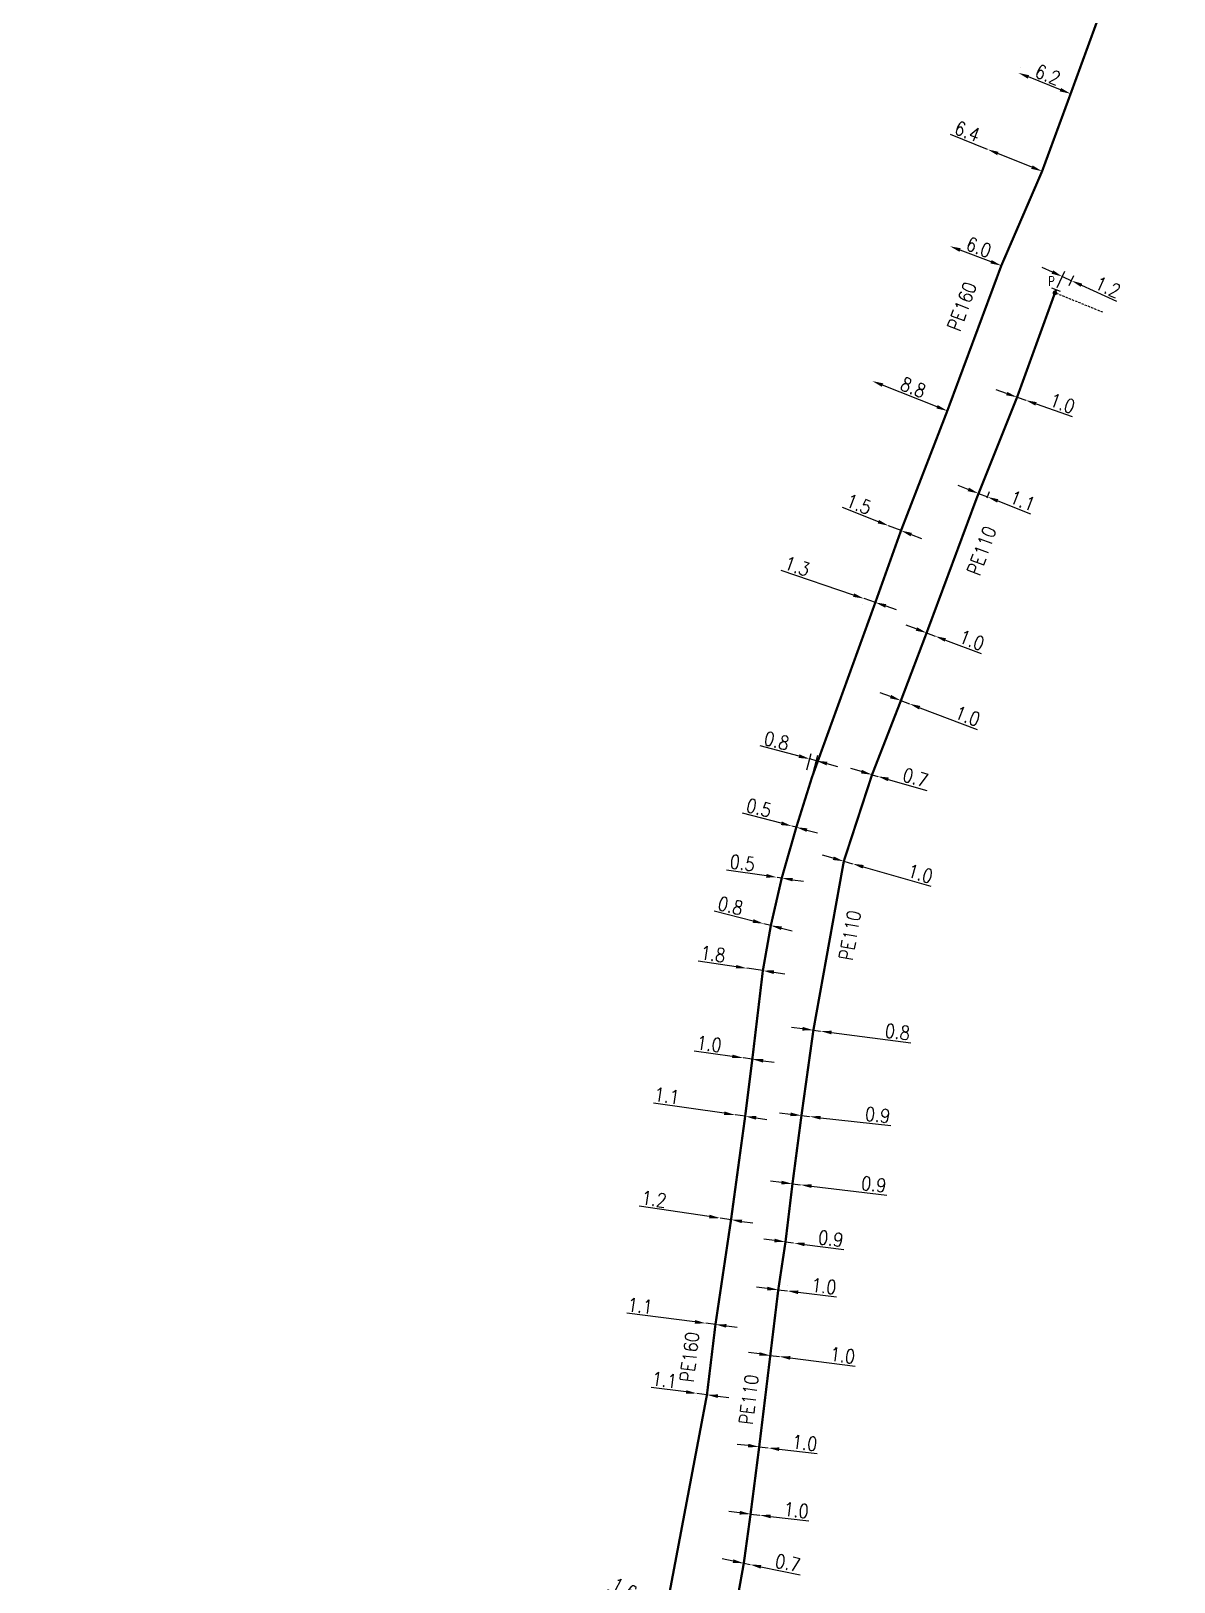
# Model space of a CAD drawing. Header units: millimetres. Extents: x 150994 to 151987, y 125997 to 127005.
# Drawn here: x 151209.6 to 151334.3, y 126667.3 to 126836.5 of the extents above; entities that cross this region are included whole.
import ezdxf
from ezdxf.enums import TextEntityAlignment as Align

# ---------------------------------------------------------------- set-up
doc = ezdxf.new("R2010")
doc.units = ezdxf.units.MM
doc.header["$PDMODE"] = 34
doc.linetypes.add('DASHED', pattern=[0.75, 0.5, -0.25])
doc.linetypes.add('L_100_PE', pattern=[14, 10, -1.5, 1, -1.5])
doc.layers.get('0').update_dxf_attribs({"linetype": 'CONTINUOUS'})
doc.layers.get('Defpoints').update_dxf_attribs({"linetype": 'CONTINUOUS'})
for name, color, linetype in [('L_140', 3, 'CONTINUOUS'), ('L_300', 7, 'CONTINUOUS'), ('L_340', 7, 'CONTINUOUS')]:
    doc.layers.add(name, color=color, linetype=linetype)
doc.styles.add('G_ROMANS', font='ROMANS.SHX', dxfattribs={"width": 0.75})
doc.styles.get("Standard").update_dxf_attribs({"font": 'romans.shx', "width": 0.85})
doc.dimstyles.get("Standard").update_dxf_attribs({"dimtxt": 1.5, "dimasz": 1.2, "dimexe": 0.625, "dimexo": 0.625, "dimgap": 0.25, "dimtad": 1, "dimdec": 1, "dimzin": 0, "dimdsep": 46, "dimtxsty": 'Standard', "dimcen": -0.5, "dimadec": 0, "dimazin": 0, "dimtfac": 1, "dimtdec": 1, "dimtmove": 0, "dimatfit": 3, "dimfxl": 0, "dimtolj": 1, "dimtzin": 0, "dimarcsym": 0})

# ---------------------------------------------------------------- blocks, each defined once
blk = doc.blocks.new('*D753')
at = {"layer": 'Defpoints', "color": 0, "linetype": 'Continuous', "transparency": 16777216}
for p in [(151313.99, 126823.62), (151313.99, 126823.62), (151319.93, 126821.24)]:
    blk.add_point(p, dxfattribs=at)
at = {"layer": 'L_140', "color": 0, "linetype": 'Continuous', "lineweight": -2, "transparency": 16777216}
for p, q in [((151313.99, 126823.62), (151309.93, 126825.24)), ((151318.81, 126821.69), (151315.1, 126823.17))]:
    blk.add_line(p, q, dxfattribs=at)
at = {"layer": 'L_140', "color": 0, "linetype": 'Continuous', "transparency": 16777216}
for points in [[(151315.17, 126823.36), (151315.03, 126822.99), (151313.99, 126823.62)], [(151318.89, 126821.87), (151318.74, 126821.5), (151319.93, 126821.24)]]:
    blk.add_solid(points, dxfattribs=at)
at = {"layer": 'L_140', "color": 0, "linetype": 'Continuous', "transparency": 16777216, "insert": (151311.77, 126825.58), "char_height": 1.5, "attachment_point": 5, "rotation": 338.1921}
blk.add_mtext('\\A1;6.4', dxfattribs=at)
blk = doc.blocks.new('*D754')
at = {"layer": 'Defpoints', "color": 0, "linetype": 'Continuous', "transparency": 16777216}
for p in [(151309.87, 126813.06), (151309.87, 126813.06), (151315.48, 126810.94)]:
    blk.add_point(p, dxfattribs=at)
at = {"layer": 'L_140', "color": 0, "linetype": 'Continuous', "lineweight": -2, "transparency": 16777216}
for p, q in [((151314.36, 126811.36), (151310.99, 126812.64)), ((151315.26, 126810.36), (151315.26, 126810.36))]:
    blk.add_line(p, q, dxfattribs=at)
at = {"layer": 'L_140', "color": 0, "linetype": 'Continuous', "transparency": 16777216}
for points in [[(151311.06, 126812.83), (151310.92, 126812.45), (151309.87, 126813.06)], [(151314.43, 126811.55), (151314.29, 126811.18), (151315.48, 126810.94)]]:
    blk.add_solid(points, dxfattribs=at)
at = {"layer": 'L_140', "color": 0, "linetype": 'Continuous', "transparency": 16777216, "insert": (151313.03, 126812.94), "char_height": 1.5, "attachment_point": 5, "rotation": 339.2568}
blk.add_mtext('\\A1;6.0', dxfattribs=at)
blk = doc.blocks.new('*D755')
at = {"layer": 'Defpoints', "color": 0, "linetype": 'Continuous', "transparency": 16777216}
for p in [(151301.41, 126798.35), (151301.41, 126798.35), (151309.59, 126795.1)]:
    blk.add_point(p, dxfattribs=at)
at = {"layer": 'L_140', "color": 0, "linetype": 'Continuous', "lineweight": -2, "transparency": 16777216}
blk.add_line((151308.47, 126795.54), (151302.53, 126797.91), dxfattribs=at)
at = {"layer": 'L_140', "color": 0, "linetype": 'Continuous', "transparency": 16777216}
for points in [[(151302.6, 126798.1), (151302.45, 126797.72), (151301.41, 126798.35)], [(151308.55, 126795.73), (151308.4, 126795.36), (151309.59, 126795.1)]]:
    blk.add_solid(points, dxfattribs=at)
at = {"layer": 'L_140', "color": 0, "linetype": 'Continuous', "transparency": 16777216, "insert": (151305.87, 126797.65), "char_height": 1.5, "attachment_point": 5, "rotation": 338.2843}
blk.add_mtext('\\A1;8.8', dxfattribs=at)
blk = doc.blocks.new('*D756')
at = {"layer": 'Defpoints', "color": 0, "linetype": 'Continuous', "transparency": 16777216}
for p in [(151303.19, 126782.57), (151303.19, 126782.57), (151304.54, 126782.04)]:
    blk.add_point(p, dxfattribs=at)
at = {"layer": 'L_140', "color": 0, "linetype": 'Continuous', "lineweight": -2, "transparency": 16777216}
for p, q in [((151302.07, 126783.01), (151298.17, 126784.54)), ((151304.54, 126782.04), (151303.19, 126782.57)), ((151305.66, 126781.61), (151306.77, 126781.17))]:
    blk.add_line(p, q, dxfattribs=at)
at = {"layer": 'L_140', "color": 0, "linetype": 'Continuous', "transparency": 16777216}
for points in [[(151302.14, 126783.2), (151302, 126782.82), (151303.19, 126782.57)], [(151305.73, 126781.79), (151305.58, 126781.42), (151304.54, 126782.04)]]:
    blk.add_solid(points, dxfattribs=at)
at = {"layer": 'L_140', "color": 0, "linetype": 'Continuous', "transparency": 16777216, "insert": (151299.93, 126784.92), "char_height": 1.5, "attachment_point": 5, "rotation": 338.6146}
blk.add_mtext('\\A1;1.5', dxfattribs=at)
blk = doc.blocks.new('*D757')
at = {"layer": 'Defpoints', "color": 0, "linetype": 'Continuous', "transparency": 16777216}
for p in [(151300.51, 126774.62), (151300.51, 126774.62), (151301.74, 126774.2)]:
    blk.add_point(p, dxfattribs=at)
at = {"layer": 'L_140', "color": 0, "linetype": 'Continuous', "lineweight": -2, "transparency": 16777216}
for p, q in [((151299.37, 126775), (151291.47, 126777.67)), ((151300.31, 126774.03), (151300.31, 126774.03)), ((151301.74, 126774.2), (151300.51, 126774.62)), ((151301.54, 126773.61), (151301.54, 126773.61)), ((151302.87, 126773.82), (151304.01, 126773.44))]:
    blk.add_line(p, q, dxfattribs=at)
at = {"layer": 'L_140', "color": 0, "linetype": 'Continuous', "transparency": 16777216}
for points in [[(151299.43, 126775.19), (151299.31, 126774.81), (151300.51, 126774.62)], [(151302.94, 126774.01), (151302.81, 126773.63), (151301.74, 126774.2)]]:
    blk.add_solid(points, dxfattribs=at)
at = {"layer": 'L_140', "color": 0, "linetype": 'Continuous', "transparency": 16777216, "insert": (151293.21, 126778.14), "char_height": 1.5, "attachment_point": 5, "rotation": 341.3379}
blk.add_mtext('\\A1;1.3', dxfattribs=at)
blk = doc.blocks.new('*D758')
at = {"layer": 'Defpoints', "color": 0, "linetype": 'Continuous', "transparency": 16777216}
for p in [(151294.58, 126757.13), (151294.1, 126755.34), (151294.83, 126755.14)]:
    blk.add_point(p, dxfattribs=at)
at = {"layer": 'L_140', "color": 0, "linetype": 'Continuous', "lineweight": -2, "transparency": 16777216}
for p, q in [((151293.42, 126757.43), (151289.19, 126758.55)), ((151294.26, 126755.94), (151294.74, 126757.73)), ((151295.3, 126756.93), (151294.58, 126757.13)), ((151294.99, 126755.75), (151295.46, 126757.54)), ((151296.46, 126756.63), (151297.62, 126756.32))]:
    blk.add_line(p, q, dxfattribs=at)
at = {"layer": 'L_140', "color": 0, "linetype": 'Continuous', "transparency": 16777216}
for points in [[(151293.47, 126757.63), (151293.37, 126757.24), (151294.58, 126757.13)], [(151296.51, 126756.82), (151296.41, 126756.43), (151295.3, 126756.93)]]:
    blk.add_solid(points, dxfattribs=at)
at = {"layer": 'L_140', "color": 0, "linetype": 'Continuous', "transparency": 16777216, "insert": (151290.98, 126759.11), "char_height": 1.5, "attachment_point": 5, "rotation": 345.1531}
blk.add_mtext('\\A1;0.8', dxfattribs=at)
blk = doc.blocks.new('*D759')
at = {"layer": 'Defpoints', "color": 0, "linetype": 'Continuous', "transparency": 16777216}
for p in [(151292.64, 126749.8), (151292.64, 126749.8), (151293.12, 126749.68)]:
    blk.add_point(p, dxfattribs=at)
at = {"layer": 'L_140', "color": 0, "linetype": 'Continuous', "lineweight": -2, "transparency": 16777216}
for p, q in [((151291.48, 126750.11), (151287.25, 126751.23)), ((151293.12, 126749.68), (151292.64, 126749.8)), ((151294.28, 126749.37), (151295.44, 126749.06))]:
    blk.add_line(p, q, dxfattribs=at)
at = {"layer": 'L_140', "color": 0, "linetype": 'Continuous', "transparency": 16777216}
for points in [[(151291.53, 126750.31), (151291.43, 126749.92), (151292.64, 126749.8)], [(151294.33, 126749.56), (151294.23, 126749.18), (151293.12, 126749.68)]]:
    blk.add_solid(points, dxfattribs=at)
at = {"layer": 'L_140', "color": 0, "linetype": 'Continuous', "transparency": 16777216, "insert": (151289.04, 126751.79), "char_height": 1.5, "attachment_point": 5, "rotation": 345.1531}
blk.add_mtext('\\A1;0.5', dxfattribs=at)
blk = doc.blocks.new('*D760')
at = {"layer": 'Defpoints', "color": 0, "linetype": 'Continuous', "transparency": 16777216}
for p in [(151291.03, 126744.21), (151291.03, 126744.21), (151291.53, 126744.14)]:
    blk.add_point(p, dxfattribs=at)
at = {"layer": 'L_140', "color": 0, "linetype": 'Continuous', "lineweight": -2, "transparency": 16777216}
for p, q in [((151289.85, 126744.38), (151285.52, 126745.01)), ((151290.94, 126743.59), (151290.94, 126743.59)), ((151291.53, 126744.14), (151291.03, 126744.21)), ((151291.44, 126743.52), (151291.44, 126743.52)), ((151292.72, 126743.96), (151293.9, 126743.79))]:
    blk.add_line(p, q, dxfattribs=at)
at = {"layer": 'L_140', "color": 0, "linetype": 'Continuous', "transparency": 16777216}
for points in [[(151289.88, 126744.58), (151289.82, 126744.19), (151291.03, 126744.21)], [(151292.75, 126744.16), (151292.69, 126743.77), (151291.53, 126744.14)]]:
    blk.add_solid(points, dxfattribs=at)
at = {"layer": 'L_140', "color": 0, "linetype": 'Continuous', "transparency": 16777216, "insert": (151287.24, 126745.78), "char_height": 1.5, "attachment_point": 5, "rotation": 351.6901}
blk.add_mtext('\\A1;0.5', dxfattribs=at)
blk = doc.blocks.new('*D761')
at = {"layer": 'Defpoints', "color": 0, "linetype": 'Continuous', "transparency": 16777216}
for p in [(151289.56, 126739.16), (151289.56, 126739.16), (151290.34, 126738.96)]:
    blk.add_point(p, dxfattribs=at)
at = {"layer": 'L_140', "color": 0, "linetype": 'Continuous', "lineweight": -2, "transparency": 16777216}
for p, q in [((151288.4, 126739.45), (151284.16, 126740.53)), ((151290.34, 126738.96), (151289.56, 126739.16)), ((151291.5, 126738.67), (151292.66, 126738.37))]:
    blk.add_line(p, q, dxfattribs=at)
at = {"layer": 'L_140', "color": 0, "linetype": 'Continuous', "transparency": 16777216}
for points in [[(151288.45, 126739.65), (151288.35, 126739.26), (151289.56, 126739.16)], [(151291.55, 126738.86), (151291.45, 126738.47), (151290.34, 126738.96)]]:
    blk.add_solid(points, dxfattribs=at)
at = {"layer": 'L_140', "color": 0, "linetype": 'Continuous', "transparency": 16777216, "insert": (151285.94, 126741.11), "char_height": 1.5, "attachment_point": 5, "rotation": 345.7992}
blk.add_mtext('\\A1;0.8', dxfattribs=at)
blk = doc.blocks.new('*D762')
at = {"layer": 'Defpoints', "color": 0, "linetype": 'Continuous', "transparency": 16777216}
for p in [(151287.74, 126734.29), (151287.74, 126734.29), (151289.47, 126734.04)]:
    blk.add_point(p, dxfattribs=at)
at = {"layer": 'L_140', "color": 0, "linetype": 'Continuous', "lineweight": -2, "transparency": 16777216}
for p, q in [((151286.55, 126734.47), (151282.41, 126735.07)), ((151289.47, 126734.04), (151287.74, 126734.29)), ((151290.66, 126733.87), (151291.85, 126733.69))]:
    blk.add_line(p, q, dxfattribs=at)
at = {"layer": 'L_140', "color": 0, "linetype": 'Continuous', "transparency": 16777216}
for points in [[(151286.58, 126734.66), (151286.52, 126734.27), (151287.74, 126734.29)], [(151290.69, 126734.07), (151290.63, 126733.67), (151289.47, 126734.04)]]:
    blk.add_solid(points, dxfattribs=at)
at = {"layer": 'L_140', "color": 0, "linetype": 'Continuous', "transparency": 16777216, "insert": (151284.03, 126735.85), "char_height": 1.5, "attachment_point": 5, "rotation": 351.6901}
blk.add_mtext('\\A1;1.8', dxfattribs=at)
blk = doc.blocks.new('*D763')
at = {"layer": 'Defpoints', "color": 0, "linetype": 'Continuous', "transparency": 16777216}
for p in [(151287.33, 126724.52), (151287.33, 126724.52), (151288.32, 126724.38)]:
    blk.add_point(p, dxfattribs=at)
at = {"layer": 'L_140', "color": 0, "linetype": 'Continuous', "lineweight": -2, "transparency": 16777216}
for p, q in [((151286.14, 126724.68), (151281.99, 126725.26)), ((151288.32, 126724.38), (151287.33, 126724.52)), ((151289.51, 126724.21), (151290.7, 126724.05))]:
    blk.add_line(p, q, dxfattribs=at)
at = {"layer": 'L_140', "color": 0, "linetype": 'Continuous', "transparency": 16777216}
for points in [[(151286.17, 126724.88), (151286.11, 126724.49), (151287.33, 126724.52)], [(151289.54, 126724.41), (151289.48, 126724.01), (151288.32, 126724.38)]]:
    blk.add_solid(points, dxfattribs=at)
at = {"layer": 'L_140', "color": 0, "linetype": 'Continuous', "transparency": 16777216, "insert": (151283.61, 126726.05), "char_height": 1.5, "attachment_point": 5, "rotation": 352.048}
blk.add_mtext('\\A1;1.0', dxfattribs=at)
blk = doc.blocks.new('*D764')
at = {"layer": 'Defpoints', "color": 0, "linetype": 'Continuous', "transparency": 16777216}
for p in [(151286.45, 126718.3), (151286.45, 126718.3), (151287.54, 126718.15)]:
    blk.add_point(p, dxfattribs=at)
at = {"layer": 'L_140', "color": 0, "linetype": 'Continuous', "lineweight": -2, "transparency": 16777216}
for p, q in [((151285.26, 126718.48), (151277.55, 126719.59)), ((151287.54, 126718.15), (151286.45, 126718.3)), ((151288.73, 126717.98), (151289.91, 126717.8))]:
    blk.add_line(p, q, dxfattribs=at)
at = {"layer": 'L_140', "color": 0, "linetype": 'Continuous', "transparency": 16777216}
for points in [[(151285.29, 126718.67), (151285.23, 126718.28), (151286.45, 126718.3)], [(151288.76, 126718.17), (151288.7, 126717.78), (151287.54, 126718.15)]]:
    blk.add_solid(points, dxfattribs=at)
at = {"layer": 'L_140', "color": 0, "linetype": 'Continuous', "transparency": 16777216, "insert": (151278.99, 126720.39), "char_height": 1.5, "attachment_point": 5, "rotation": 351.7658}
blk.add_mtext('\\A1;1.1', dxfattribs=at)
blk = doc.blocks.new('*D765')
at = {"layer": 'Defpoints', "color": 0, "linetype": 'Continuous', "transparency": 16777216}
for p in [(151284.82, 126707.04), (151284.82, 126707.04), (151286, 126706.87)]:
    blk.add_point(p, dxfattribs=at)
at = {"layer": 'L_140', "color": 0, "linetype": 'Continuous', "lineweight": -2, "transparency": 16777216}
for p, q in [((151283.63, 126707.22), (151275.98, 126708.34)), ((151286, 126706.87), (151284.82, 126707.04)), ((151287.19, 126706.69), (151288.38, 126706.52))]:
    blk.add_line(p, q, dxfattribs=at)
at = {"layer": 'L_140', "color": 0, "linetype": 'Continuous', "transparency": 16777216}
for points in [[(151283.66, 126707.41), (151283.6, 126707.02), (151284.82, 126707.04)], [(151287.22, 126706.89), (151287.16, 126706.49), (151286, 126706.87)]]:
    blk.add_solid(points, dxfattribs=at)
at = {"layer": 'L_140', "color": 0, "linetype": 'Continuous', "transparency": 16777216, "insert": (151277.6, 126709.12), "char_height": 1.5, "attachment_point": 5, "rotation": 351.6168}
blk.add_mtext('\\A1;1.2', dxfattribs=at)
blk = doc.blocks.new('*D766')
at = {"layer": 'Defpoints', "color": 0, "linetype": 'Continuous', "transparency": 16777216}
for p in [(151283.25, 126695.57), (151283.25, 126695.57), (151284.3, 126695.44)]:
    blk.add_point(p, dxfattribs=at)
at = {"layer": 'L_140', "color": 0, "linetype": 'Continuous', "lineweight": -2, "transparency": 16777216}
for p, q in [((151282.06, 126695.72), (151274.65, 126696.66)), ((151284.38, 126696.06), (151284.38, 126696.06)), ((151284.3, 126695.44), (151283.25, 126695.57)), ((151285.49, 126695.28), (151286.68, 126695.13))]:
    blk.add_line(p, q, dxfattribs=at)
at = {"layer": 'L_140', "color": 0, "linetype": 'Continuous', "transparency": 16777216}
for points in [[(151282.09, 126695.92), (151282.04, 126695.52), (151283.25, 126695.57)], [(151285.51, 126695.48), (151285.46, 126695.09), (151284.3, 126695.44)]]:
    blk.add_solid(points, dxfattribs=at)
at = {"layer": 'L_140', "color": 0, "linetype": 'Continuous', "transparency": 16777216, "insert": (151276.08, 126697.48), "char_height": 1.5, "attachment_point": 5, "rotation": 352.778}
blk.add_mtext('\\A1;1.1', dxfattribs=at)
blk = doc.blocks.new('*D767')
at = {"layer": 'Defpoints', "color": 0, "linetype": 'Continuous', "transparency": 16777216}
for p in [(151282.28, 126687.92), (151282.28, 126687.92), (151283.37, 126687.77)]:
    blk.add_point(p, dxfattribs=at)
at = {"layer": 'L_140', "color": 0, "linetype": 'Continuous', "lineweight": -2, "transparency": 16777216}
for p, q in [((151281.09, 126688.08), (151277.3, 126688.58)), ((151282.2, 126687.3), (151282.2, 126687.3)), ((151283.37, 126687.77), (151282.28, 126687.92)), ((151284.56, 126687.62), (151285.75, 126687.46)), ((151283.29, 126687.15), (151283.29, 126687.15))]:
    blk.add_line(p, q, dxfattribs=at)
at = {"layer": 'L_140', "color": 0, "linetype": 'Continuous', "transparency": 16777216}
for points in [[(151281.12, 126688.27), (151281.07, 126687.88), (151282.28, 126687.92)], [(151284.59, 126687.81), (151284.53, 126687.42), (151283.37, 126687.77)]]:
    blk.add_solid(points, dxfattribs=at)
at = {"layer": 'L_140', "color": 0, "linetype": 'Continuous', "transparency": 16777216, "insert": (151278.73, 126689.4), "char_height": 1.5, "attachment_point": 5, "rotation": 352.4307}
blk.add_mtext('\\A1;1.1', dxfattribs=at)
blk = doc.blocks.new('*D770')
at = {"layer": 'Defpoints', "color": 0, "linetype": 'Continuous', "transparency": 16777216}
for p in [(151277.31, 126663.93), (151277.31, 126663.93), (151278.72, 126663.17)]:
    blk.add_point(p, dxfattribs=at)
at = {"layer": 'L_140', "color": 0, "linetype": 'Continuous', "lineweight": -2, "transparency": 16777216}
for p, q in [((151276.25, 126664.5), (151272.56, 126666.48)), ((151278.72, 126663.17), (151277.31, 126663.93)), ((151279.77, 126662.6), (151280.83, 126662.03))]:
    blk.add_line(p, q, dxfattribs=at)
at = {"layer": 'L_140', "color": 0, "linetype": 'Continuous', "transparency": 16777216}
for points in [[(151276.34, 126664.67), (151276.16, 126664.32), (151277.31, 126663.93)], [(151279.87, 126662.78), (151279.68, 126662.42), (151278.72, 126663.17)]]:
    blk.add_solid(points, dxfattribs=at)
at = {"layer": 'L_140', "color": 0, "linetype": 'Continuous', "transparency": 16777216, "insert": (151274.35, 126666.65), "char_height": 1.5, "attachment_point": 5, "rotation": 331.7084}
blk.add_mtext('\\A1;1.6', dxfattribs=at)
blk = doc.blocks.new('*D772')
at = {"layer": 'Defpoints', "color": 0, "linetype": 'Continuous', "transparency": 16777216}
for p in [(151323.14, 126809.3), (151321.33, 126807.97), (151322.64, 126808.2)]:
    blk.add_point(p, dxfattribs=at)
at = {"layer": 'L_340', "color": 0, "linetype": 'Continuous', "lineweight": -2, "transparency": 16777216}
for p, q in [((151321.05, 126810.24), (151319.95, 126810.74)), ((151321.59, 126808.54), (151322.4, 126810.32)), ((151322.14, 126809.75), (151323.14, 126809.3)), ((151322.89, 126808.77), (151323.39, 126809.87)), ((151324.23, 126808.8), (151328.04, 126807.07))]:
    blk.add_line(p, q, dxfattribs=at)
at = {"layer": 'L_340', "color": 0, "linetype": 'Continuous', "transparency": 16777216}
for points in [[(151321.13, 126810.43), (151320.96, 126810.06), (151322.14, 126809.75)], [(151324.31, 126808.98), (151324.15, 126808.62), (151323.14, 126809.3)]]:
    blk.add_solid(points, dxfattribs=at)
at = {"layer": 'L_340', "color": 0, "linetype": 'Continuous', "transparency": 16777216, "insert": (151327.1, 126808.6), "char_height": 1.5, "attachment_point": 5, "rotation": 335.6345}
blk.add_mtext('\\A1;1.2', dxfattribs=at)
blk = doc.blocks.new('*D773')
at = {"layer": 'Defpoints', "color": 0, "linetype": 'Continuous', "transparency": 16777216}
for p in [(151317.2, 126796.59), (151318.14, 126796.26), (151318.14, 126796.26)]:
    blk.add_point(p, dxfattribs=at)
at = {"layer": 'L_140', "color": 0, "linetype": 'Continuous', "lineweight": -2, "transparency": 16777216}
for p, q in [((151316.06, 126796.99), (151314.93, 126797.38)), ((151317.2, 126796.59), (151318.14, 126796.26)), ((151319.27, 126795.86), (151323.22, 126794.47))]:
    blk.add_line(p, q, dxfattribs=at)
at = {"layer": 'L_140', "color": 0, "linetype": 'Continuous', "transparency": 16777216}
for points in [[(151316.13, 126797.17), (151316, 126796.8), (151317.2, 126796.59)], [(151319.34, 126796.05), (151319.2, 126795.67), (151318.14, 126796.26)]]:
    blk.add_solid(points, dxfattribs=at)
at = {"layer": 'L_140', "color": 0, "linetype": 'Continuous', "transparency": 16777216, "insert": (151322.14, 126795.91), "char_height": 1.5, "attachment_point": 5, "rotation": 340.6117}
blk.add_mtext('\\A1;1.0', dxfattribs=at)
blk = doc.blocks.new('*D774')
at = {"layer": 'Defpoints', "color": 0, "linetype": 'Continuous', "transparency": 16777216}
for p in [(151312.74, 126785.43), (151313.97, 126785.71), (151313.71, 126785.05)]:
    blk.add_point(p, dxfattribs=at)
at = {"layer": 'L_140', "color": 0, "linetype": 'Continuous', "lineweight": -2, "transparency": 16777216}
for p, q in [((151311.88, 126786.53), (151310.76, 126786.97)), ((151312.96, 126786.02), (151313.22, 126786.68)), ((151312.99, 126786.09), (151313.97, 126785.71)), ((151313.94, 126785.63), (151314.2, 126786.29)), ((151315.09, 126785.28), (151318.65, 126783.88))]:
    blk.add_line(p, q, dxfattribs=at)
at = {"layer": 'L_140', "color": 0, "linetype": 'Continuous', "transparency": 16777216}
for points in [[(151311.95, 126786.72), (151311.8, 126786.34), (151312.99, 126786.09)], [(151315.16, 126785.46), (151315.02, 126785.09), (151313.97, 126785.71)]]:
    blk.add_solid(points, dxfattribs=at)
at = {"layer": 'L_140', "color": 0, "linetype": 'Continuous', "transparency": 16777216, "insert": (151317.79, 126785.29), "char_height": 1.5, "attachment_point": 5, "rotation": 338.6591}
blk.add_mtext('\\A1;1.1', dxfattribs=at)
blk = doc.blocks.new('*D775')
at = {"layer": 'Defpoints', "color": 0, "linetype": 'Continuous', "transparency": 16777216}
for p in [(151307.33, 126770.88), (151308.26, 126770.53), (151308.26, 126770.53)]:
    blk.add_point(p, dxfattribs=at)
at = {"layer": 'L_140', "color": 0, "linetype": 'Continuous', "lineweight": -2, "transparency": 16777216}
for p, q in [((151306.21, 126771.31), (151305.09, 126771.74)), ((151307.33, 126770.88), (151308.26, 126770.53)), ((151309.39, 126770.1), (151313.3, 126768.62))]:
    blk.add_line(p, q, dxfattribs=at)
at = {"layer": 'L_140', "color": 0, "linetype": 'Continuous', "transparency": 16777216}
for points in [[(151306.28, 126771.5), (151306.14, 126771.12), (151307.33, 126770.88)], [(151309.46, 126770.29), (151309.31, 126769.92), (151308.26, 126770.53)]]:
    blk.add_solid(points, dxfattribs=at)
at = {"layer": 'L_140', "color": 0, "linetype": 'Continuous', "transparency": 16777216, "insert": (151312.26, 126770.08), "char_height": 1.5, "attachment_point": 5, "rotation": 339.2081}
blk.add_mtext('\\A1;1.0', dxfattribs=at)
blk = doc.blocks.new('*D776')
at = {"layer": 'Defpoints', "color": 0, "linetype": 'Continuous', "transparency": 16777216}
for p in [(151304.53, 126763.5), (151305.46, 126763.15), (151305.46, 126763.15)]:
    blk.add_point(p, dxfattribs=at)
at = {"layer": 'L_140', "color": 0, "linetype": 'Continuous', "lineweight": -2, "transparency": 16777216}
for p, q in [((151303.4, 126763.93), (151302.28, 126764.35)), ((151304.53, 126763.5), (151305.46, 126763.15)), ((151306.58, 126762.72), (151312.85, 126760.34))]:
    blk.add_line(p, q, dxfattribs=at)
at = {"layer": 'L_140', "color": 0, "linetype": 'Continuous', "transparency": 16777216}
for points in [[(151303.47, 126764.11), (151303.33, 126763.74), (151304.53, 126763.5)], [(151306.65, 126762.91), (151306.51, 126762.53), (151305.46, 126763.15)]]:
    blk.add_solid(points, dxfattribs=at)
at = {"layer": 'L_140', "color": 0, "linetype": 'Continuous', "transparency": 16777216, "insert": (151311.8, 126761.81), "char_height": 1.5, "attachment_point": 5, "rotation": 339.2081}
blk.add_mtext('\\A1;1.0', dxfattribs=at)
blk = doc.blocks.new('*D777')
at = {"layer": 'Defpoints', "color": 0, "linetype": 'Continuous', "transparency": 16777216}
for p in [(151301.38, 126755.41), (151302, 126755.23), (151302, 126755.23)]:
    blk.add_point(p, dxfattribs=at)
at = {"layer": 'L_140', "color": 0, "linetype": 'Continuous', "lineweight": -2, "transparency": 16777216}
for p, q in [((151300.22, 126755.75), (151299.07, 126756.08)), ((151301.38, 126755.41), (151302, 126755.23)), ((151303.15, 126754.9), (151307.36, 126753.7))]:
    blk.add_line(p, q, dxfattribs=at)
at = {"layer": 'L_140', "color": 0, "linetype": 'Continuous', "transparency": 16777216}
for points in [[(151300.28, 126755.94), (151300.17, 126755.55), (151301.38, 126755.41)], [(151303.21, 126755.1), (151303.1, 126754.71), (151302, 126755.23)]]:
    blk.add_solid(points, dxfattribs=at)
at = {"layer": 'L_140', "color": 0, "linetype": 'Continuous', "transparency": 16777216, "insert": (151306.11, 126755.09), "char_height": 1.5, "attachment_point": 5, "rotation": 343.9682}
blk.add_mtext('\\A1;0.7', dxfattribs=at)
blk = doc.blocks.new('*D778')
at = {"layer": 'Defpoints', "color": 0, "linetype": 'Continuous', "transparency": 16777216}
for p in [(151298.3, 126745.97), (151299.26, 126745.7), (151299.26, 126745.7)]:
    blk.add_point(p, dxfattribs=at)
at = {"layer": 'L_140', "color": 0, "linetype": 'Continuous', "lineweight": -2, "transparency": 16777216}
for p, q in [((151297.15, 126746.3), (151295.99, 126746.63)), ((151298.3, 126745.97), (151299.26, 126745.7)), ((151300.42, 126745.36), (151307.81, 126743.24))]:
    blk.add_line(p, q, dxfattribs=at)
at = {"layer": 'L_140', "color": 0, "linetype": 'Continuous', "transparency": 16777216}
for points in [[(151297.2, 126746.49), (151297.09, 126746.11), (151298.3, 126745.97)], [(151300.47, 126745.56), (151300.36, 126745.17), (151299.26, 126745.7)]]:
    blk.add_solid(points, dxfattribs=at)
at = {"layer": 'L_140', "color": 0, "linetype": 'Continuous', "transparency": 16777216, "insert": (151306.65, 126744.62), "char_height": 1.5, "attachment_point": 5, "rotation": 343.9992}
blk.add_mtext('\\A1;1.0', dxfattribs=at)
blk = doc.blocks.new('*D779')
at = {"layer": 'Defpoints', "color": 0, "linetype": 'Continuous', "transparency": 16777216}
for p in [(151294.98, 126727.54), (151295.77, 126727.44), (151295.77, 126727.44)]:
    blk.add_point(p, dxfattribs=at)
at = {"layer": 'L_140', "color": 0, "linetype": 'Continuous', "lineweight": -2, "transparency": 16777216}
for p, q in [((151293.79, 126727.7), (151292.6, 126727.85)), ((151294.98, 126727.54), (151295.77, 126727.44)), ((151296.96, 126727.29), (151305.6, 126726.16))]:
    blk.add_line(p, q, dxfattribs=at)
at = {"layer": 'L_140', "color": 0, "linetype": 'Continuous', "transparency": 16777216}
for points in [[(151293.81, 126727.9), (151293.76, 126727.5), (151294.98, 126727.54)], [(151296.99, 126727.48), (151296.93, 126727.09), (151295.77, 126727.44)]]:
    blk.add_solid(points, dxfattribs=at)
at = {"layer": 'L_140', "color": 0, "linetype": 'Continuous', "transparency": 16777216, "insert": (151304.16, 126727.35), "char_height": 1.5, "attachment_point": 5, "rotation": 352.5672}
blk.add_mtext('\\A1;0.8', dxfattribs=at)
blk = doc.blocks.new('*D780')
at = {"layer": 'Defpoints', "color": 0, "linetype": 'Continuous', "transparency": 16777216}
for p in [(151293.68, 126718.23), (151294.57, 126718.13), (151294.57, 126718.13)]:
    blk.add_point(p, dxfattribs=at)
at = {"layer": 'L_140', "color": 0, "linetype": 'Continuous', "lineweight": -2, "transparency": 16777216}
for p, q in [((151292.49, 126718.36), (151291.3, 126718.5)), ((151293.68, 126718.23), (151294.57, 126718.13)), ((151293.75, 126718.85), (151293.75, 126718.85)), ((151294.64, 126718.75), (151294.64, 126718.75)), ((151295.77, 126717.99), (151303.42, 126717.13))]:
    blk.add_line(p, q, dxfattribs=at)
at = {"layer": 'L_140', "color": 0, "linetype": 'Continuous', "transparency": 16777216}
for points in [[(151292.51, 126718.56), (151292.47, 126718.16), (151293.68, 126718.23)], [(151295.79, 126718.19), (151295.74, 126717.79), (151294.57, 126718.13)]]:
    blk.add_solid(points, dxfattribs=at)
at = {"layer": 'L_140', "color": 0, "linetype": 'Continuous', "transparency": 16777216, "insert": (151301.99, 126718.29), "char_height": 1.5, "attachment_point": 5, "rotation": 353.5592}
blk.add_mtext('\\A1;0.9', dxfattribs=at)
blk = doc.blocks.new('*D781')
at = {"layer": 'Defpoints', "color": 0, "linetype": 'Continuous', "transparency": 16777216}
for p in [(151292.7, 126710.78), (151293.59, 126710.67), (151293.59, 126710.67)]:
    blk.add_point(p, dxfattribs=at)
at = {"layer": 'L_140', "color": 0, "linetype": 'Continuous', "lineweight": -2, "transparency": 16777216}
for p, q in [((151291.51, 126710.92), (151290.32, 126711.07)), ((151292.7, 126710.78), (151293.59, 126710.67)), ((151294.78, 126710.53), (151303, 126709.54))]:
    blk.add_line(p, q, dxfattribs=at)
at = {"layer": 'L_140', "color": 0, "linetype": 'Continuous', "transparency": 16777216}
for points in [[(151291.53, 126711.12), (151291.48, 126710.73), (151292.7, 126710.78)], [(151294.81, 126710.73), (151294.76, 126710.33), (151293.59, 126710.67)]]:
    blk.add_solid(points, dxfattribs=at)
at = {"layer": 'L_140', "color": 0, "linetype": 'Continuous', "transparency": 16777216, "insert": (151301.57, 126710.72), "char_height": 1.5, "attachment_point": 5, "rotation": 353.1455}
blk.add_mtext('\\A1;0.9', dxfattribs=at)
blk = doc.blocks.new('*D782')
at = {"layer": 'Defpoints', "color": 0, "linetype": 'Continuous', "transparency": 16777216}
for p in [(151291.94, 126704.45), (151292.83, 126704.33), (151292.83, 126704.33)]:
    blk.add_point(p, dxfattribs=at)
at = {"layer": 'L_140', "color": 0, "linetype": 'Continuous', "lineweight": -2, "transparency": 16777216}
for p, q in [((151290.75, 126704.61), (151289.56, 126704.76)), ((151291.94, 126704.45), (151292.83, 126704.33)), ((151294.02, 126704.17), (151298.29, 126703.61))]:
    blk.add_line(p, q, dxfattribs=at)
at = {"layer": 'L_140', "color": 0, "linetype": 'Continuous', "transparency": 16777216}
for points in [[(151290.77, 126704.8), (151290.72, 126704.41), (151291.94, 126704.45)], [(151294.05, 126704.37), (151293.99, 126703.98), (151292.83, 126704.33)]]:
    blk.add_solid(points, dxfattribs=at)
at = {"layer": 'L_140', "color": 0, "linetype": 'Continuous', "transparency": 16777216, "insert": (151296.88, 126704.8), "char_height": 1.5, "attachment_point": 5, "rotation": 352.4848}
blk.add_mtext('\\A1;0.9', dxfattribs=at)
blk = doc.blocks.new('*D783')
at = {"layer": 'Defpoints', "color": 0, "linetype": 'Continuous', "transparency": 16777216}
for p in [(151291.15, 126699.22), (151292.14, 126699.1), (151292.14, 126699.1)]:
    blk.add_point(p, dxfattribs=at)
at = {"layer": 'L_140', "color": 0, "linetype": 'Continuous', "lineweight": -2, "transparency": 16777216}
for p, q in [((151289.95, 126699.36), (151288.76, 126699.51)), ((151291.15, 126699.22), (151292.14, 126699.1)), ((151291.22, 126699.84), (151291.22, 126699.84)), ((151292.21, 126699.72), (151292.21, 126699.72)), ((151293.33, 126698.95), (151297.49, 126698.45))]:
    blk.add_line(p, q, dxfattribs=at)
at = {"layer": 'L_140', "color": 0, "linetype": 'Continuous', "transparency": 16777216}
for points in [[(151289.98, 126699.56), (151289.93, 126699.16), (151291.15, 126699.22)], [(151293.35, 126699.15), (151293.31, 126698.75), (151292.14, 126699.1)]]:
    blk.add_solid(points, dxfattribs=at)
at = {"layer": 'L_140', "color": 0, "linetype": 'Continuous', "transparency": 16777216, "insert": (151296.13, 126699.62), "char_height": 1.5, "attachment_point": 5, "rotation": 353.1041}
blk.add_mtext('\\A1;1.0', dxfattribs=at)
blk = doc.blocks.new('*D784')
at = {"layer": 'Defpoints', "color": 0, "linetype": 'Continuous', "transparency": 16777216}
for p in [(151290.28, 126692.06), (151291.27, 126691.94), (151291.27, 126691.94)]:
    blk.add_point(p, dxfattribs=at)
at = {"layer": 'L_140', "color": 0, "linetype": 'Continuous', "lineweight": -2, "transparency": 16777216}
for p, q in [((151289.09, 126692.22), (151287.9, 126692.37)), ((151290.36, 126692.68), (151290.36, 126692.68)), ((151291.35, 126692.56), (151291.35, 126692.56)), ((151290.28, 126692.06), (151291.27, 126691.94)), ((151292.46, 126691.79), (151299.53, 126690.89))]:
    blk.add_line(p, q, dxfattribs=at)
at = {"layer": 'L_140', "color": 0, "linetype": 'Continuous', "transparency": 16777216}
for points in [[(151289.11, 126692.41), (151289.06, 126692.02), (151290.28, 126692.06)], [(151292.49, 126691.99), (151292.44, 126691.59), (151291.27, 126691.94)]]:
    blk.add_solid(points, dxfattribs=at)
at = {"layer": 'L_140', "color": 0, "linetype": 'Continuous', "transparency": 16777216, "insert": (151298.17, 126692.07), "char_height": 1.5, "attachment_point": 5, "rotation": 352.7843}
blk.add_mtext('\\A1;1.0', dxfattribs=at)
blk = doc.blocks.new('*D785')
at = {"layer": 'Defpoints', "color": 0, "linetype": 'Continuous', "transparency": 16777216}
for p in [(151288.13, 126674.76), (151289.13, 126674.64), (151289.13, 126674.64)]:
    blk.add_point(p, dxfattribs=at)
at = {"layer": 'L_140', "color": 0, "linetype": 'Continuous', "lineweight": -2, "transparency": 16777216}
for p, q in [((151286.94, 126674.9), (151285.75, 126675.04)), ((151288.13, 126674.76), (151289.13, 126674.64)), ((151290.32, 126674.5), (151294.48, 126674.02))]:
    blk.add_line(p, q, dxfattribs=at)
at = {"layer": 'L_140', "color": 0, "linetype": 'Continuous', "transparency": 16777216}
for points in [[(151286.97, 126675.1), (151286.92, 126674.7), (151288.13, 126674.76)], [(151290.34, 126674.7), (151290.3, 126674.3), (151289.13, 126674.64)]]:
    blk.add_solid(points, dxfattribs=at)
at = {"layer": 'L_140', "color": 0, "linetype": 'Continuous', "transparency": 16777216, "insert": (151293.11, 126675.18), "char_height": 1.5, "attachment_point": 5, "rotation": 353.3336}
blk.add_mtext('\\A1;1.0', dxfattribs=at)
blk = doc.blocks.new('*D786')
at = {"layer": 'Defpoints', "color": 0, "linetype": 'Continuous', "transparency": 16777216}
for p in [(151287.39, 126669.39), (151288.08, 126669.25), (151288.08, 126669.25)]:
    blk.add_point(p, dxfattribs=at)
at = {"layer": 'L_140', "color": 0, "linetype": 'Continuous', "lineweight": -2, "transparency": 16777216}
for p, q in [((151286.22, 126669.63), (151285.04, 126669.87)), ((151287.39, 126669.39), (151288.08, 126669.25)), ((151289.26, 126669.01), (151293.54, 126668.13))]:
    blk.add_line(p, q, dxfattribs=at)
at = {"layer": 'L_140', "color": 0, "linetype": 'Continuous', "transparency": 16777216}
for points in [[(151286.26, 126669.82), (151286.18, 126669.43), (151287.39, 126669.39)], [(151289.3, 126669.2), (151289.22, 126668.81), (151288.08, 126669.25)]]:
    blk.add_solid(points, dxfattribs=at)
at = {"layer": 'L_140', "color": 0, "linetype": 'Continuous', "transparency": 16777216, "insert": (151292.19, 126669.43), "char_height": 1.5, "attachment_point": 5, "rotation": 348.4697}
blk.add_mtext('\\A1;0.7', dxfattribs=at)
blk = doc.blocks.new('L_340_07')
at = {"color": 0, "linetype": 'Continuous', "const_width": 0.25, "flags": 128}
blk.add_lwpolyline([(0, 0), (0.35, 0)], dxfattribs=at)
at = {"color": 0, "linetype": 'Continuous', "flags": 128}
blk.add_lwpolyline([(0.35, -0.5), (0.35, 0.5)], dxfattribs=at)
at = {"color": 0, "linetype": 'Continuous', "width": 0.75, "flags": 3}
for tag, p in [('DEF_LEG', (0.72, -3.47)), ('DEF_COUP', (0.72, -5.97)), ('DEF_TYPE', (0.72, -8.47))]:
    blk.add_attdef(tag, text='', height=1.2, dxfattribs=at).set_placement(p, align=Align.MIDDLE)
blk = doc.blocks.new('*D814')
at = {"layer": 'Defpoints', "color": 0, "linetype": 'Continuous', "transparency": 16777216}
for p in [(151317.33, 126831.97), (151317.33, 126831.97), (151323.04, 126829.69)]:
    blk.add_point(p, dxfattribs=at)
at = {"layer": 'L_140', "color": 0, "linetype": 'Continuous', "lineweight": -2, "transparency": 16777216}
for p, q in [((151317.56, 126832.55), (151317.56, 126832.55)), ((151321.92, 126830.13), (151318.44, 126831.53)), ((151323.27, 126830.27), (151323.27, 126830.27))]:
    blk.add_line(p, q, dxfattribs=at)
at = {"layer": 'L_140', "color": 0, "linetype": 'Continuous', "transparency": 16777216}
for points in [[(151318.52, 126831.71), (151318.37, 126831.34), (151317.33, 126831.97)], [(151322, 126830.32), (151321.85, 126829.95), (151323.04, 126829.69)]]:
    blk.add_solid(points, dxfattribs=at)
at = {"layer": 'L_140', "color": 0, "linetype": 'Continuous', "transparency": 16777216, "insert": (151320.55, 126831.76), "char_height": 1.5, "attachment_point": 5, "rotation": 338.1921}
blk.add_mtext('\\A1;6.2', dxfattribs=at)
blk = doc.blocks.new('*D815')
at = {"layer": 'Defpoints', "color": 0, "linetype": 'Continuous', "transparency": 16777216}
for p in [(151289.07, 126682.09), (151290.06, 126681.97), (151290.06, 126681.97)]:
    blk.add_point(p, dxfattribs=at)
at = {"layer": 'L_140', "color": 0, "linetype": 'Continuous', "lineweight": -2, "transparency": 16777216}
for p, q in [((151287.87, 126682.22), (151286.68, 126682.36)), ((151289.07, 126682.09), (151290.06, 126681.97)), ((151291.25, 126681.83), (151295.41, 126681.35))]:
    blk.add_line(p, q, dxfattribs=at)
at = {"layer": 'L_140', "color": 0, "linetype": 'Continuous', "transparency": 16777216}
for points in [[(151287.9, 126682.42), (151287.85, 126682.03), (151289.07, 126682.09)], [(151291.27, 126682.03), (151291.23, 126681.64), (151290.06, 126681.97)]]:
    blk.add_solid(points, dxfattribs=at)
at = {"layer": 'L_140', "color": 0, "linetype": 'Continuous', "transparency": 16777216, "insert": (151294.04, 126682.52), "char_height": 1.5, "attachment_point": 5, "rotation": 353.4173}
blk.add_mtext('\\A1;1.0', dxfattribs=at)
blk = doc.blocks.new('L_300_12')
at = {"color": 0, "linetype": 'Continuous', "const_width": 0.248, "flags": 128}
blk.add_lwpolyline([(-0.13, 0, 1), (0.13, 0, 1)], format="xyb", close=True, dxfattribs=at)
at = {"linetype": 'Continuous', "style": 'G_ROMANS', "width": 0.75}
blk.add_attdef('P', text='', height=1, dxfattribs=at).set_placement((0, 1.33), align=Align.MIDDLE_CENTER)
at = {"color": 0, "linetype": 'Continuous', "width": 0.75, "flags": 3}
for tag, p in [('DEF_LEG', (0, -5)), ('DEF_COUP', (0, -7.5)), ('DEF_TYPE', (0, -10))]:
    blk.add_attdef(tag, text='', height=1.2, dxfattribs=at).set_placement(p, align=Align.MIDDLE)

msp = doc.modelspace()

# ---------------------------------------------------------------- linework, layer by layer
at = {"layer": 'L_140', "linetype": 'L_100_PE', "ltscale": 0.5, "const_width": 0.25, "flags": 128}
for points in [[(151334.19, 126860.26), (151334.02, 126859.79), (151332.49, 126855.55), (151323.04, 126829.69), (151319.93, 126821.24), (151315.48, 126810.94), (151309.59, 126795.1), (151304.54, 126782.04), (151301.74, 126774.2), (151294.83, 126755.14), (151293.12, 126749.68), (151291.53, 126744.14), (151290.34, 126738.96), (151289.47, 126734.04), (151288.32, 126724.38), (151287.54, 126718.15), (151286, 126706.87), (151284.3, 126695.44), (151283.37, 126687.77), (151278.72, 126663.17), (151275.01, 126659.34), (151271.28, 126656.29), (151267.94, 126654.93), (151262.84, 126653.64), (151256.61, 126652.34), (151249.98, 126650.54), (151238.77, 126647.99), (151228.93, 126645.46), (151225.54, 126644.55), (151213.17, 126641.4), (151207.57, 126640.05), (151202.75, 126638.82), (151192.77, 126636.35), (151184.08, 126634.07), (151176.51, 126631.98), (151170.57, 126630.21), (151161.91, 126627.46), (151157.14, 126626.09), (151151.2, 126623.9), (151138.31, 126619.7), (151131.19, 126617.44), (151122.46, 126614.54), (151113.06, 126611.39), (151106.61, 126609.38), (151099.05, 126607.19), (151097.25, 126606.73), (151086.26, 126603.73), (151076.02, 126601.8), (151071.31, 126601.41), (151055.96, 126599.33), (151050.27, 126600.64), (151042.79, 126598.69), (151042.4, 126598.59)], [(151321.33, 126807.97), (151317.2, 126796.59), (151312.74, 126785.43), (151307.33, 126770.88), (151304.53, 126763.5), (151301.38, 126755.41), (151298.3, 126745.97), (151294.98, 126727.54), (151293.68, 126718.23), (151292.7, 126710.78), (151291.94, 126704.45), (151291.15, 126699.22), (151290.28, 126692.06), (151289.07, 126682.09), (151288.13, 126674.76), (151287.39, 126669.39), (151286.58, 126664.87), (151284.05, 126659.29), (151283.54, 126658.18)]]:
    msp.add_lwpolyline(points, dxfattribs=at)
at = {"layer": 'L_340', "color": 7, "linetype": 'DASHED', "ltscale": 0.5, "flags": 128}
msp.add_lwpolyline([(151326.57, 126805.85), (151321.33, 126807.97)], dxfattribs=at)

# ---------------------------------------------------------------- block references
at = {"layer": 'L_300', "ltscale": 0.5}
ref = msp.add_blockref('L_300_12', (151321.33, 126807.97), dxfattribs=dict(at, rotation=16.49831656177472))
ref.add_attrib('P', 'P', dxfattribs={"layer": '0', "linetype": 'Continuous', "height": 1, "style": 'G_ROMANS', "width": 0.75}).set_placement((151320.96, 126809.25), align=Align.MIDDLE_CENTER)
at = {"layer": 'L_340', "rotation": 70.01719079354415}
msp.add_blockref('L_340_07', (151321.33, 126807.97), dxfattribs=at)

# ---------------------------------------------------------------- texts
at = {"layer": 'L_140', "linetype": 'Continuous', "width": 0.85}
for s, rotation, p in [('PE160', 69.5904, (151310.94, 126803.67)), ('PE110', 69.6164, (151313.09, 126777.02)), ('PE110', 79.7735, (151299.23, 126735.06)), ('PE160', 83.1176, (151281.9, 126689.09)), ('PE110', 82.9367, (151288.35, 126684.44))]:
    msp.add_text(s, height=1.5, rotation=rotation, dxfattribs=at).set_placement(p)

# ---------------------------------------------------------------- dimensions: what is measured, and where the dimension line sits
at = {"layer": 'L_140', "linetype": 'Continuous'}
for base, p1, p2, angle, picture, middle in [((151317.3277, 126831.9718), (151323.0376, 126829.6871), (151317.3277, 126831.9718), 338.1921, '*D814', (151320.1826, 126830.8294)), ((151313.99, 126823.62), (151319.93, 126821.24), (151313.99, 126823.62), 338.1921, '*D753', (151311.4, 126824.66)), ((151309.87, 126813.06), (151315.48, 126810.94), (151309.87, 126813.06), 339.2568, '*D754', (151312.68, 126812)), ((151301.41, 126798.35), (151309.59, 126795.1), (151301.41, 126798.35), 338.2843, '*D755', (151305.5, 126796.73)), ((151318.14, 126796.26), (151317.2, 126796.59), (151318.14, 126796.26), 160.6117, '*D773', (151321.81, 126794.96)), ((151303.1888, 126782.5723), (151304.539, 126782.0436), (151303.1888, 126782.5723), 338.6146, '*D756', (151299.5623, 126783.9924)), ((151313.97183471, 126785.71243176), (151312.73579667, 126785.43411187), (151313.7138, 126785.052), 158.65910944, '*D774', (151317.42977507, 126784.36139337)), ((151300.51, 126774.62), (151301.74, 126774.2), (151300.51, 126774.62), 341.3379, '*D757', (151292.89, 126777.19)), ((151308.26, 126770.53), (151307.33, 126770.88), (151308.26, 126770.53), 159.2081, '*D775', (151311.91, 126769.15)), ((151305.46, 126763.15), (151304.53, 126763.5), (151305.46, 126763.15), 159.2081, '*D776', (151311.45, 126760.87)), ((151294.58, 126757.13), (151294.83, 126755.14), (151294.1, 126755.34), 345.1531, '*D758', (151290.72, 126758.15)), ((151302, 126755.23), (151301.38, 126755.41), (151302, 126755.23), 163.9682, '*D777', (151305.83, 126754.13)), ((151292.64, 126749.8), (151293.12, 126749.68), (151292.64, 126749.8), 345.1531, '*D759', (151288.78, 126750.83)), ((151291.03, 126744.21), (151291.53, 126744.14), (151291.03, 126744.21), 351.6901, '*D760', (151287.09, 126744.79)), ((151299.26, 126745.7), (151298.3, 126745.97), (151299.26, 126745.7), 163.9992, '*D778', (151306.38, 126743.66)), ((151289.56, 126739.16), (151290.34, 126738.96), (151289.56, 126739.16), 345.7992, '*D761', (151285.7, 126740.14)), ((151287.7398, 126734.2935), (151289.47143, 126734.04058), (151287.7398, 126734.2935), 351.69009, '*D762', (151283.88605, 126734.85638)), ((151295.77, 126727.44), (151294.98, 126727.54), (151295.77, 126727.44), 172.5672, '*D779', (151304.03, 126726.36)), ((151287.33, 126724.52), (151288.32, 126724.38), (151287.33, 126724.52), 352.048, '*D763', (151283.47, 126725.06)), ((151286.45, 126718.3), (151287.54, 126718.15), (151286.45, 126718.3), 351.7658, '*D764', (151278.85, 126719.4)), ((151294.57, 126718.13), (151293.68, 126718.23), (151294.57, 126718.13), 173.5592, '*D780', (151301.88, 126717.3)), ((151293.59, 126710.67), (151292.7, 126710.78), (151293.59, 126710.67), 173.1455, '*D781', (151301.45, 126709.73)), ((151284.82, 126707.04), (151286, 126706.87), (151284.82, 126707.04), 351.6168, '*D765', (151277.46, 126708.13)), ((151292.83, 126704.33), (151291.94, 126704.45), (151292.83, 126704.33), 172.4848, '*D782', (151296.75, 126703.81)), ((151292.14, 126699.1), (151291.15, 126699.22), (151292.14, 126699.1), 173.1041, '*D783', (151296.01, 126698.63)), ((151283.2549, 126695.5673), (151284.29656975, 126695.43529952), (151283.2549, 126695.5673), 352.77796709, '*D766', (151275.9528403, 126696.4926176)), ((151291.27, 126691.94), (151290.28, 126692.06), (151291.27, 126691.94), 172.7843, '*D784', (151298.05, 126691.08)), ((151282.28, 126687.92), (151283.37, 126687.77), (151282.28, 126687.92), 352.4307, '*D767', (151278.6, 126688.41)), ((151290.06, 126681.97), (151289.07, 126682.09), (151290.06, 126681.97), 173.4173, '*D815', (151293.93, 126681.53)), ((151289.13, 126674.64), (151288.13, 126674.76), (151289.13, 126674.64), 173.3336, '*D785', (151293, 126674.19)), ((151288.08, 126669.25), (151287.39, 126669.39), (151288.08, 126669.25), 168.4697, '*D786', (151291.99, 126668.45)), ((151277.31, 126663.93), (151278.72, 126663.17), (151277.31, 126663.93), 331.7084, '*D770', (151273.88, 126665.77))]:
    dim = msp.add_linear_dim(base=base, p1=p1, p2=p2, angle=angle, dimstyle='Standard', dxfattribs=at)
    dim.commit()
    dim.dimension.update_dxf_attribs({"geometry": picture, "text_midpoint": middle, "dimtype": 160})
at = {"layer": 'L_340', "linetype": 'Continuous'}
dim = msp.add_linear_dim(base=(151323.14, 126809.3), p1=(151321.33, 126807.97), p2=(151322.64, 126808.2), angle=155.6345, text='1.2', dimstyle='Standard', dxfattribs=at)
dim.commit()
dim.dimension.update_dxf_attribs({"geometry": '*D772', "text_midpoint": (151326.68, 126807.69), "dimtype": 160})

doc.saveas('drawing.dxf')
